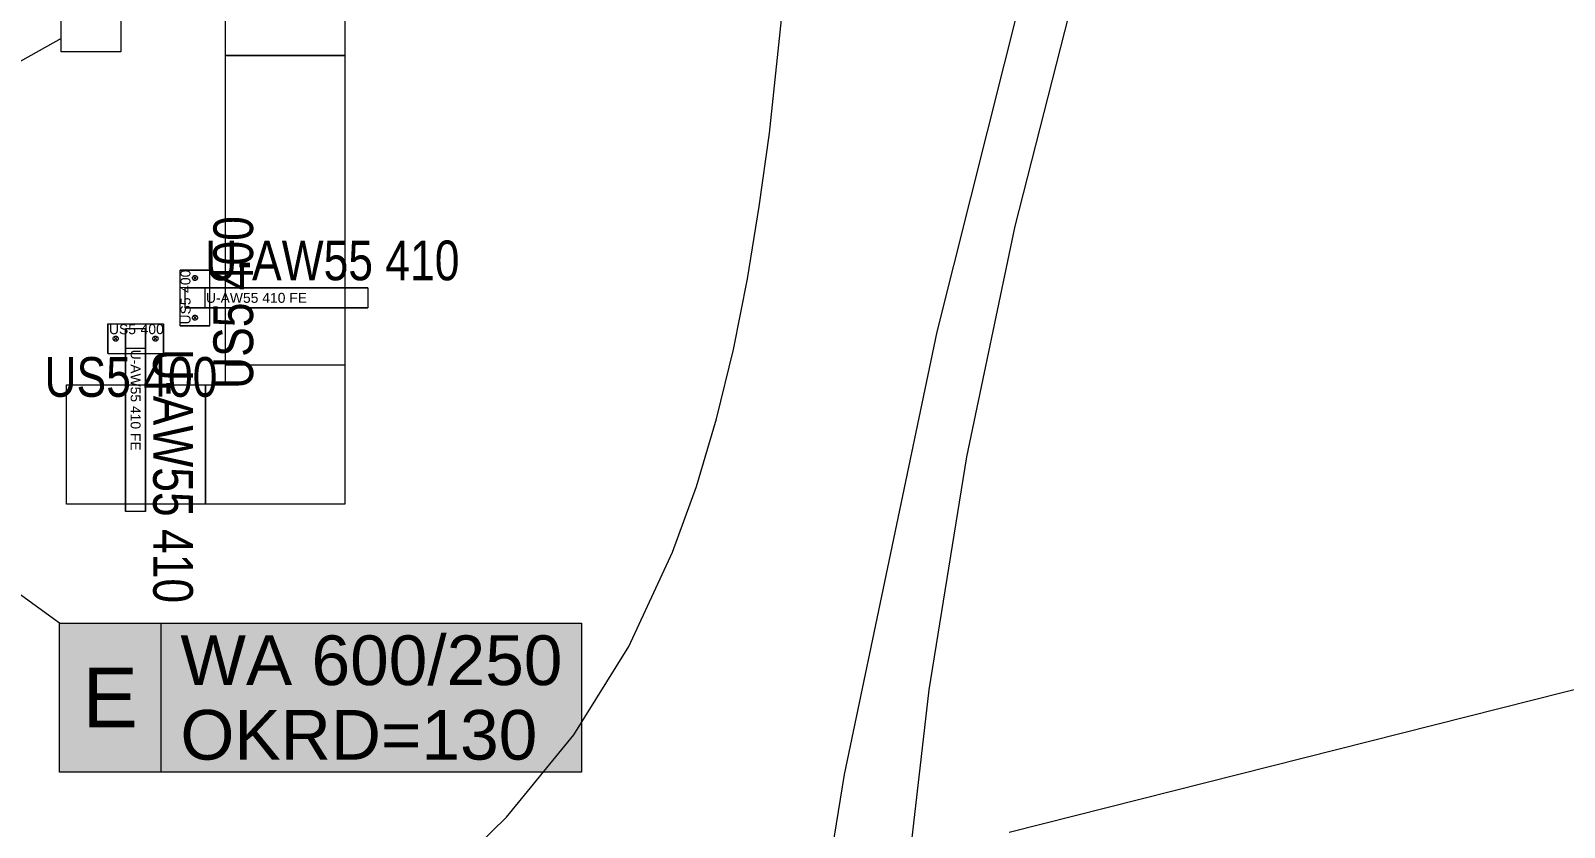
# Model space of a CAD drawing. Extents: x -1067 to 613, y -179 to 712.
# Drawn here: x -584.9 to -507.7, y 338.4 to 378.5 of the extents above; entities that cross this region are included whole.
import ezdxf

# ---------------------------------------------------------------- set-up
doc = ezdxf.new("R2010")
doc.units = 0
doc.layers.get('0').update_dxf_attribs({"lineweight": 13})
for name, color, linetype, lineweight, true_color in [('EL01_WAN_Aussparung Wand Text', 7, 'Continuous', 13, 0x7f5f3f), ('EL01_WAN_Leitung_BUS-KNX', 4, 'Continuous', 13, 0x00ffff), ('EL01_WAN_Leitung_HLKS', 5, 'Continuous', 13, 0x0000ff), ('EL01_WAN_Leitung_Licht', 7, 'Continuous', 13, 0x0080ff), ('EL01_WAN_Leitung_Notbeleuchtung', 7, 'Continuous', 13, 0x009900), ('EL01_WAN_Notbeleuchtungen', 7, 'Continuous', 13, 0x009900), ('EL01_WAN_Trassen', 40, 'Continuous', 13, 0xffbf00), ('EL01_WAN_Trassen Befestigung', 7, 'Continuous', 13, 0xb2b200)]:
    doc.layers.add(name, color=color, linetype=linetype, lineweight=lineweight, true_color=true_color)
doc.styles.get("Standard").update_dxf_attribs({"font": 'arial.ttf'})

# ---------------------------------------------------------------- blocks, each defined once
blk = doc.blocks.new('Durchbruch beschriften-A0UJ31AAXE', base_point=(-587.595, 341.158))
at = {"color": 0, "linetype": 'ByBlock', "lineweight": -2, "ltscale": 0.13}
for p, q in [((-583.452, 348.658), (-587.595, 351.644)), ((-583.452, 341.158), (-583.452, 348.658)), ((-583.452, 348.658), (-557.176, 348.658)), ((-578.331, 341.158), (-578.331, 348.658)), ((-557.176, 348.658), (-557.176, 341.158)), ((-557.176, 341.158), (-583.452, 341.158))]:
    blk.add_line(p, q, dxfattribs=at)
at = {"color": 7, "linetype": 'ByBlock', "lineweight": -2, "ltscale": 0.13, "true_color": 0xffffff}
for points in [[(-583.452, 341.158), (-557.176, 341.158), (-583.452, 348.658)], [(-557.176, 341.158), (-583.452, 348.658), (-557.176, 348.658)]]:
    blk.add_solid(points, dxfattribs=at)
at = {"color": 0, "linetype": 'ByBlock', "lineweight": -2, "ltscale": 0.13, "char_height": 2.5, "attachment_point": 1}
for s, insert in [('{\\fArial; WA 600/250 }', (-578.331, 348.033)), ('{\\fArial; OKRD=130 }', (-578.331, 344.283))]:
    blk.add_mtext(s, dxfattribs=dict(at, insert=insert))
at = {"color": 40, "linetype": 'ByBlock', "lineweight": -2, "ltscale": 0.13, "true_color": 0xffbf00, "insert": (-582.288, 346.408), "char_height": 3, "attachment_point": 1}
blk.add_mtext('{\\fArial;E}', dxfattribs=at)
blk = doc.blocks.new('IfcObject-A0UJ31ACXE', base_point=(-576.131, 364.52))
at = {"layer": 'EL01_WAN_Trassen', "linetype": 'ByBlock', "lineweight": -2, "ltscale": 0.13}
for p, q in [((-576.131, 365.52), (-576.131, 364.52)), ((-576.131, 365.52), (-576.131, 364.52)), ((-576.131, 365.52), (-567.931, 365.52)), ((-567.931, 365.52), (-576.131, 365.52)), ((-576.131, 365.52), (-576.131, 365.52)), ((-567.931, 365.52), (-567.931, 364.52)), ((-567.931, 365.52), (-567.931, 364.52)), ((-567.931, 365.52), (-567.931, 365.52)), ((-576.131, 364.52), (-567.931, 364.52)), ((-567.931, 364.52), (-576.131, 364.52)), ((-576.131, 364.52), (-576.131, 364.52)), ((-567.931, 364.52), (-567.931, 364.52))]:
    blk.add_line(p, q, dxfattribs=at)
at = {"layer": 'EL01_WAN_Trassen', "lineweight": -2, "attachment_point": 1}
for s, insert, char_height in [('{\\W0.8;\\fArial;U-AW55 410}', (-576.115, 367.904), 2), ('{\\fArial;U-AW55 410 FE}', (-576.076, 365.27), 0.5)]:
    blk.add_mtext(s, dxfattribs=dict(at, insert=insert, char_height=char_height))
blk = doc.blocks.new('IfcObject-A0UJ31AGXE', base_point=(-577.381, 360.436))
at = {"layer": 'EL01_WAN_Trassen', "linetype": 'ByBlock', "lineweight": -2, "ltscale": 0.13}
for p, q in [((-577.381, 363.62), (-577.381, 366.42)), ((-577.381, 363.62), (-577.381, 366.42)), ((-575.881, 366.42), (-577.381, 366.42)), ((-577.381, 366.42), (-577.381, 366.42)), ((-577.381, 366.42), (-575.881, 366.42)), ((-576.761, 366.02), (-576.757, 366.054)), ((-576.757, 365.987), (-576.761, 366.02)), ((-576.757, 366.054), (-576.744, 366.085)), ((-576.744, 365.955), (-576.757, 365.987)), ((-576.744, 366.085), (-576.723, 366.112)), ((-576.723, 365.929), (-576.744, 365.955)), ((-576.723, 366.112), (-576.696, 366.133)), ((-576.723, 365.929), (-576.539, 366.112)), ((-576.539, 365.929), (-576.723, 366.112)), ((-576.696, 365.908), (-576.723, 365.929)), ((-576.696, 366.133), (-576.665, 366.146)), ((-576.665, 365.895), (-576.696, 365.908)), ((-576.665, 366.146), (-576.631, 366.15)), ((-576.631, 365.89), (-576.665, 365.895)), ((-576.631, 366.15), (-576.597, 366.146)), ((-576.597, 365.895), (-576.631, 365.89)), ((-576.597, 366.146), (-576.566, 366.133)), ((-576.566, 365.908), (-576.597, 365.895)), ((-576.566, 366.133), (-576.539, 366.112)), ((-576.539, 365.929), (-576.566, 365.908)), ((-576.539, 366.112), (-576.518, 366.085)), ((-576.518, 365.955), (-576.539, 365.929)), ((-576.518, 366.085), (-576.505, 366.054)), ((-576.505, 365.987), (-576.518, 365.955)), ((-576.505, 366.054), (-576.501, 366.02)), ((-576.501, 366.02), (-576.505, 365.987)), ((-575.881, 363.62), (-575.881, 366.42)), ((-575.881, 363.62), (-575.881, 366.42)), ((-575.881, 366.42), (-575.881, 366.42)), ((-577.131, 365.52), (-577.131, 364.52)), ((-577.131, 365.52), (-577.131, 364.52)), ((-576.131, 365.52), (-577.131, 365.52)), ((-577.131, 365.52), (-577.131, 365.52)), ((-577.131, 365.52), (-576.131, 365.52)), ((-576.131, 365.52), (-576.131, 364.52)), ((-576.131, 365.52), (-576.131, 364.52)), ((-576.131, 365.52), (-576.131, 365.52)), ((-576.131, 364.52), (-577.131, 364.52)), ((-577.131, 364.52), (-577.131, 364.52)), ((-577.131, 364.52), (-576.131, 364.52)), ((-576.131, 364.52), (-576.131, 364.52)), ((-575.881, 363.62), (-577.381, 363.62)), ((-577.381, 363.62), (-577.381, 363.62)), ((-577.381, 363.62), (-575.881, 363.62)), ((-576.761, 364.02), (-576.757, 364.054)), ((-576.757, 363.987), (-576.761, 364.02)), ((-576.757, 364.054), (-576.744, 364.085)), ((-576.744, 363.955), (-576.757, 363.987)), ((-576.744, 364.085), (-576.723, 364.112)), ((-576.723, 363.929), (-576.744, 363.955)), ((-576.723, 364.112), (-576.696, 364.133)), ((-576.539, 363.929), (-576.723, 364.112)), ((-576.539, 364.112), (-576.723, 363.929)), ((-576.696, 363.908), (-576.723, 363.929)), ((-576.696, 364.133), (-576.665, 364.146)), ((-576.665, 363.895), (-576.696, 363.908)), ((-576.665, 364.146), (-576.631, 364.15)), ((-576.631, 363.89), (-576.665, 363.895)), ((-576.631, 364.15), (-576.597, 364.146)), ((-576.597, 363.895), (-576.631, 363.89)), ((-576.597, 364.146), (-576.566, 364.133)), ((-576.566, 363.908), (-576.597, 363.895)), ((-576.566, 364.133), (-576.539, 364.112)), ((-576.539, 363.929), (-576.566, 363.908)), ((-576.539, 364.112), (-576.518, 364.085)), ((-576.518, 363.955), (-576.539, 363.929)), ((-576.518, 364.085), (-576.505, 364.054)), ((-576.505, 363.987), (-576.518, 363.955)), ((-576.505, 364.054), (-576.501, 364.02)), ((-576.501, 364.02), (-576.505, 363.987)), ((-575.881, 363.62), (-575.881, 363.62))]:
    blk.add_line(p, q, dxfattribs=at)
at = {"layer": 'EL01_WAN_Trassen', "lineweight": -2, "attachment_point": 1, "rotation": 90}
for s, insert, char_height in [('{\\W0.8;\\fArial;US5 400}', (-575.703, 360.436), 2), ('{\\fArial;400}', (-577.358, 365.273), 0.5), ('{\\fArial;US5}', (-577.354, 363.681), 0.5)]:
    blk.add_mtext(s, dxfattribs=dict(at, insert=insert, char_height=char_height))
blk = doc.blocks.new('IfcObject-A0UJ31D6XE', base_point=(-584.2, 360.04))
at = {"layer": 'EL01_WAN_Trassen', "linetype": 'ByBlock', "lineweight": -2, "ltscale": 0.13}
for p, q in [((-581.016, 363.719), (-578.216, 363.719)), ((-581.016, 363.719), (-578.216, 363.719)), ((-581.016, 362.219), (-581.016, 363.719)), ((-581.016, 363.719), (-581.016, 363.719)), ((-581.016, 363.719), (-581.016, 362.219)), ((-579.116, 363.469), (-580.116, 363.469)), ((-579.116, 363.469), (-580.116, 363.469)), ((-580.116, 362.469), (-580.116, 363.469)), ((-580.116, 363.469), (-580.116, 363.469)), ((-580.116, 363.469), (-580.116, 362.469)), ((-579.116, 362.469), (-579.116, 363.469)), ((-579.116, 363.469), (-579.116, 363.469)), ((-579.116, 363.469), (-579.116, 362.469)), ((-578.216, 362.219), (-578.216, 363.719)), ((-578.216, 363.719), (-578.216, 363.719)), ((-578.216, 363.719), (-578.216, 362.219)), ((-580.746, 362.969), (-580.742, 363.002)), ((-580.742, 362.935), (-580.746, 362.969)), ((-580.742, 363.002), (-580.729, 363.034)), ((-580.729, 362.904), (-580.742, 362.935)), ((-580.729, 363.034), (-580.708, 363.061)), ((-580.708, 362.877), (-580.729, 362.904)), ((-580.708, 363.061), (-580.681, 363.081)), ((-580.708, 362.877), (-580.524, 363.061)), ((-580.524, 362.877), (-580.708, 363.061)), ((-580.681, 362.856), (-580.708, 362.877)), ((-580.681, 363.081), (-580.65, 363.094)), ((-580.65, 362.843), (-580.681, 362.856)), ((-580.65, 363.094), (-580.616, 363.099)), ((-580.616, 362.839), (-580.65, 362.843)), ((-580.616, 363.099), (-580.582, 363.094)), ((-580.582, 362.843), (-580.616, 362.839)), ((-580.582, 363.094), (-580.551, 363.081)), ((-580.551, 362.856), (-580.582, 362.843)), ((-580.551, 363.081), (-580.524, 363.061)), ((-580.524, 362.877), (-580.551, 362.856)), ((-580.524, 363.061), (-580.504, 363.034)), ((-580.504, 362.904), (-580.524, 362.877)), ((-580.504, 363.034), (-580.491, 363.002)), ((-580.491, 362.935), (-580.504, 362.904)), ((-580.491, 363.002), (-580.486, 362.969)), ((-580.486, 362.969), (-580.491, 362.935)), ((-578.746, 362.969), (-578.742, 363.002)), ((-578.742, 362.935), (-578.746, 362.969)), ((-578.742, 363.002), (-578.729, 363.034)), ((-578.729, 362.904), (-578.742, 362.935)), ((-578.729, 363.034), (-578.708, 363.061)), ((-578.708, 362.877), (-578.729, 362.904)), ((-578.708, 363.061), (-578.681, 363.081)), ((-578.708, 363.061), (-578.524, 362.877)), ((-578.708, 362.877), (-578.524, 363.061)), ((-578.681, 362.856), (-578.708, 362.877)), ((-578.681, 363.081), (-578.65, 363.094)), ((-578.65, 362.843), (-578.681, 362.856)), ((-578.65, 363.094), (-578.616, 363.099)), ((-578.616, 362.839), (-578.65, 362.843)), ((-578.616, 363.099), (-578.582, 363.094)), ((-578.582, 362.843), (-578.616, 362.839)), ((-578.582, 363.094), (-578.551, 363.081)), ((-578.551, 362.856), (-578.582, 362.843)), ((-578.551, 363.081), (-578.524, 363.061)), ((-578.524, 362.877), (-578.551, 362.856)), ((-578.524, 363.061), (-578.504, 363.034)), ((-578.504, 362.904), (-578.524, 362.877)), ((-578.504, 363.034), (-578.491, 363.002)), ((-578.491, 362.935), (-578.504, 362.904)), ((-578.491, 363.002), (-578.486, 362.969)), ((-578.486, 362.969), (-578.491, 362.935)), ((-581.016, 362.219), (-578.216, 362.219)), ((-581.016, 362.219), (-578.216, 362.219)), ((-581.016, 362.219), (-581.016, 362.219)), ((-579.116, 362.469), (-580.116, 362.469)), ((-579.116, 362.469), (-580.116, 362.469)), ((-580.116, 362.469), (-580.116, 362.469)), ((-579.116, 362.469), (-579.116, 362.469)), ((-578.216, 362.219), (-578.216, 362.219))]:
    blk.add_line(p, q, dxfattribs=at)
at = {"layer": 'EL01_WAN_Trassen', "lineweight": -2, "attachment_point": 1}
for s, insert, char_height in [('{\\fArial;US5}', (-580.955, 363.692), 0.5), ('{\\fArial;400}', (-579.364, 363.696), 0.5), ('{\\W0.8;\\fArial;US5 400}', (-584.2, 362.04), 2)]:
    blk.add_mtext(s, dxfattribs=dict(at, insert=insert, char_height=char_height))
blk = doc.blocks.new('IfcObject-A0UJ31DQXE', base_point=(-580.116, 349.947))
at = {"layer": 'EL01_WAN_Trassen', "linetype": 'ByBlock', "lineweight": -2, "ltscale": 0.13}
for p, q in [((-579.116, 362.469), (-580.116, 362.469)), ((-579.116, 362.469), (-580.116, 362.469)), ((-580.116, 362.469), (-580.116, 354.269)), ((-580.116, 354.269), (-580.116, 362.469)), ((-580.116, 362.469), (-580.116, 362.469)), ((-579.116, 362.469), (-579.116, 354.269)), ((-579.116, 354.269), (-579.116, 362.469)), ((-579.116, 362.469), (-579.116, 362.469)), ((-579.116, 354.269), (-580.116, 354.269)), ((-579.116, 354.269), (-580.116, 354.269)), ((-580.116, 354.269), (-580.116, 354.269)), ((-579.116, 354.269), (-579.116, 354.269))]:
    blk.add_line(p, q, dxfattribs=at)
at = {"layer": 'EL01_WAN_Trassen', "lineweight": -2, "attachment_point": 1, "rotation": 270}
for s, insert, char_height in [('{\\fArial;U-AW55 410 FE}', (-579.366, 362.414), 0.5), ('{\\W0.8;\\fArial;U-AW55 410}', (-576.732, 362.453), 2)]:
    blk.add_mtext(s, dxfattribs=dict(at, insert=insert, char_height=char_height))
blk = doc.blocks.new('Kabelkanal-A0UJ31DWXE', base_point=(-575.095, 361.634))
at = {"color": 0, "linetype": 'ByBlock', "lineweight": -2, "ltscale": 0.13}
for p, q in [((-575.095, 377.214), (-569.095, 377.214)), ((-575.095, 361.634), (-575.095, 377.214)), ((-569.095, 377.214), (-569.095, 361.634)), ((-569.095, 361.634), (-575.095, 361.634))]:
    blk.add_line(p, q, dxfattribs=at)
blk = doc.blocks.new('Winkel-A0UJ31E0XE', base_point=(-576.095, 354.644))
at = {"color": 0, "linetype": 'ByBlock', "lineweight": -2, "ltscale": 0.13}
for p, q in [((-575.095, 360.644), (-575.095, 361.644)), ((-575.095, 361.644), (-569.095, 361.644)), ((-569.095, 361.644), (-569.095, 354.644)), ((-576.095, 354.644), (-576.095, 360.644)), ((-576.095, 360.644), (-575.095, 360.644)), ((-569.095, 354.644), (-576.095, 354.644))]:
    blk.add_line(p, q, dxfattribs=at)
blk = doc.blocks.new('Kabelkanal-A0UJ31E6XE', base_point=(-583.095, 354.644))
at = {"color": 0, "linetype": 'ByBlock', "lineweight": -2, "ltscale": 0.13}
for p, q in [((-583.095, 354.644), (-583.095, 360.644)), ((-583.095, 360.644), (-576.095, 360.644)), ((-576.095, 360.644), (-576.095, 354.644)), ((-576.095, 354.644), (-583.095, 354.644))]:
    blk.add_line(p, q, dxfattribs=at)
blk = doc.blocks.new('Kabelkanal-A0UJ31ECXE', base_point=(-575.095, 377.214))
at = {"color": 0, "linetype": 'ByBlock', "lineweight": -2, "ltscale": 0.13}
for p, q in [((-575.095, 437.214), (-569.095, 437.214)), ((-575.095, 377.214), (-575.095, 437.214)), ((-569.095, 437.214), (-569.095, 377.214)), ((-569.095, 377.214), (-575.095, 377.214))]:
    blk.add_line(p, q, dxfattribs=at)
blk = doc.blocks.new('Deckendose UP-A0UJ31JYXE', base_point=(-583.356, 377.407))
at = {"color": 0, "lineweight": -2}
for p, q in [((-583.356, 377.407), (-583.356, 380.407)), ((-583.356, 380.407), (-580.356, 380.407)), ((-580.356, 380.407), (-580.356, 377.407)), ((-580.356, 377.407), (-583.356, 377.407))]:
    blk.add_line(p, q, dxfattribs=at)
blk = doc.blocks.new('Leitung-A0UJ31MSXE', base_point=(-548.11, 242.188))
at = {"color": 0, "linetype": 'ByBlock', "lineweight": -2, "ltscale": 0.13}
for p, q in [((-539.279, 363.313), (-533.839, 385.027)), ((-543.956, 341.042), (-539.279, 363.313)), ((-545.78, 329.806), (-543.956, 341.042))]:
    blk.add_line(p, q, dxfattribs=at)
blk = doc.blocks.new('Leitung-A0UJ31VCXE', base_point=(-657.294, 326.761))
at = {"color": 0, "linetype": 'ByBlock', "lineweight": -2, "ltscale": 0.13}
blk.add_line((-535.66, 338.138), (-505.973, 345.642), dxfattribs=at)
blk = doc.blocks.new('Leitung-A0UJ323MXE', base_point=(-651.875, 363.844))
at = {"color": 0, "linetype": 'ByBlock', "lineweight": -2, "ltscale": 0.13}
for p, q in [((-651.475, 376.648), (-651.875, 377.414)), ((-583.356, 378.063), (-593.738, 372.299)), ((-651.058, 375.886), (-651.475, 376.648)), ((-650.624, 375.135), (-651.058, 375.886)), ((-650.171, 374.398), (-650.624, 375.135)), ((-650.016, 374.156), (-650.171, 374.398)), ((-649.858, 373.917), (-650.016, 374.156)), ((-649.698, 373.68), (-649.858, 373.917)), ((-649.536, 373.446), (-649.698, 373.68)), ((-649.371, 373.215), (-649.536, 373.446)), ((-649.204, 372.986), (-649.371, 373.215)), ((-646.861, 370.342), (-649.204, 372.986)), ((-593.738, 372.299), (-605.754, 367.533)), ((-644.156, 368.186), (-646.861, 370.342)), ((-641.129, 366.49), (-644.156, 368.186)), ((-605.754, 367.533), (-612.047, 365.751)), ((-637.817, 365.229), (-641.129, 366.49)), ((-612.047, 365.751), (-618.356, 364.491)), ((-634.26, 364.375), (-637.817, 365.229)), ((-630.497, 363.901), (-634.26, 364.375)), ((-618.356, 364.491), (-624.549, 363.844)), ((-624.549, 363.844), (-630.497, 363.901))]:
    blk.add_line(p, q, dxfattribs=at)
blk = doc.blocks.new('Leitung-A0UJ3294XE', base_point=(-542.1, 252.829))
at = {"color": 0, "linetype": 'ByBlock', "lineweight": -2, "ltscale": 0.13}
for p, q in [((-532.464, 380.09), (-535.387, 368.62)), ((-535.387, 368.62), (-537.808, 357.012)), ((-537.808, 357.012), (-539.709, 345.297)), ((-539.709, 345.297), (-541.071, 333.505))]:
    blk.add_line(p, q, dxfattribs=at)
blk = doc.blocks.new('Leitung-A0UJ32BOXE', base_point=(-583.608, 322.913))
at = {"color": 0, "linetype": 'ByBlock', "lineweight": -2, "ltscale": 0.13}
for p, q in [((-547.731, 373.299), (-546.52, 384.546)), ((-548.236, 369.615), (-547.731, 373.299)), ((-548.831, 365.984), (-548.236, 369.615)), ((-549.542, 362.417), (-548.831, 365.984)), ((-550.391, 358.927), (-549.542, 362.417)), ((-551.403, 355.524), (-550.391, 358.927)), ((-552.602, 352.222), (-551.403, 355.524)), ((-554.804, 347.483), (-552.602, 352.222)), ((-557.563, 343.037), (-554.804, 347.483)), ((-560.953, 338.889), (-557.563, 343.037)), ((-564.876, 335.07), (-560.953, 338.889))]:
    blk.add_line(p, q, dxfattribs=at)

msp = doc.modelspace()

# ---------------------------------------------------------------- block references
at = {"layer": 'EL01_WAN_Aussparung Wand Text', "ltscale": 0.13}
msp.add_blockref('Durchbruch beschriften-A0UJ31AAXE', (-587.595, 341.158), dxfattribs=at)
at = {"layer": 'EL01_WAN_Leitung_BUS-KNX', "ltscale": 0.13}
msp.add_blockref('Leitung-A0UJ3294XE', (-542.1, 252.829), dxfattribs=at)
at = {"layer": 'EL01_WAN_Leitung_HLKS', "ltscale": 0.13}
msp.add_blockref('Leitung-A0UJ31VCXE', (-657.294, 326.761), dxfattribs=at)
at = {"layer": 'EL01_WAN_Leitung_Licht', "ltscale": 0.13}
msp.add_blockref('Leitung-A0UJ32BOXE', (-583.608, 322.913), dxfattribs=at)
at = {"layer": 'EL01_WAN_Leitung_Notbeleuchtung', "ltscale": 0.13}
for name, p in [('Leitung-A0UJ31MSXE', (-548.11, 242.188)), ('Leitung-A0UJ323MXE', (-651.875, 363.844))]:
    msp.add_blockref(name, p, dxfattribs=at)
at = {"layer": 'EL01_WAN_Notbeleuchtungen', "linetype": 'Continuous', "ltscale": 0.13}
msp.add_blockref('Deckendose UP-A0UJ31JYXE', (-583.356, 377.407), dxfattribs=at)
at = {"layer": 'EL01_WAN_Trassen', "ltscale": 0.13}
for name, p in [('Kabelkanal-A0UJ31ECXE', (-575.095, 377.214)), ('Kabelkanal-A0UJ31DWXE', (-575.095, 361.634)), ('Winkel-A0UJ31E0XE', (-576.095, 354.644)), ('Kabelkanal-A0UJ31E6XE', (-583.095, 354.644))]:
    msp.add_blockref(name, p, dxfattribs=at)
at = {"layer": 'EL01_WAN_Trassen Befestigung', "ltscale": 0.13}
for name, p in [('IfcObject-A0UJ31AGXE', (-577.381, 360.436)), ('IfcObject-A0UJ31ACXE', (-576.131, 364.52)), ('IfcObject-A0UJ31D6XE', (-584.2, 360.04)), ('IfcObject-A0UJ31DQXE', (-580.116, 349.947))]:
    msp.add_blockref(name, p, dxfattribs=at)

doc.saveas('drawing.dxf')
